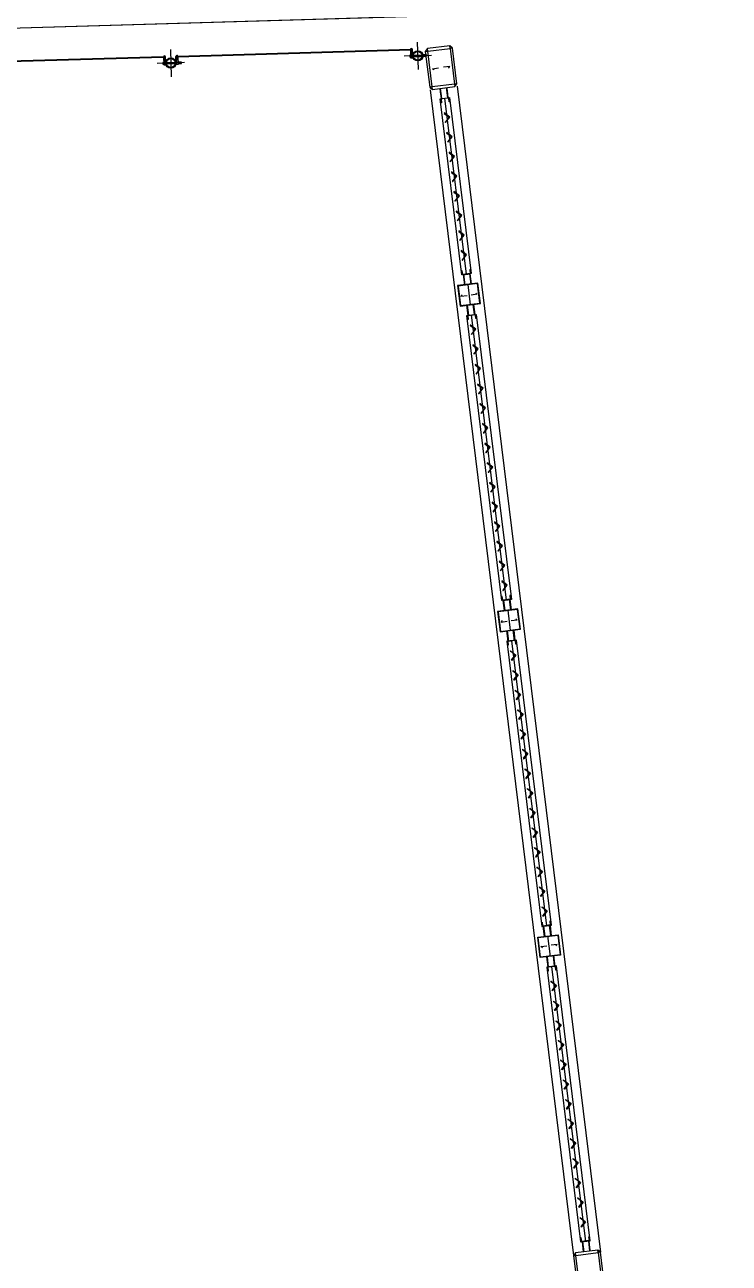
# Model space of a CAD drawing. Extents: x -15449 to 527173, y -170839 to 146543.
# Drawn here: x 15505.314 to 15507.045, y 7836.271 to 7839.314 of the extents above; entities that cross this region are included whole.
import ezdxf

# ---------------------------------------------------------------- set-up
doc = ezdxf.new("R2010")
doc.units = 0
doc.header["$LTSCALE"] = 8
doc.layers.get('0').update_dxf_attribs({"color": 1, "linetype": 'CONTINUOUS'})
doc.layers.add('G-IMPT', color=7, linetype='CONTINUOUS', lineweight=30)
doc.layers.add('Micron SGP Titleblock CAD template EDI$0$G-ANNO-TTLB', color=7, linetype='CONTINUOUS', lineweight=30)

# ---------------------------------------------------------------- blocks, each defined once
blk = doc.blocks.new('A$Cf1db08be')
at = {"layer": 'G-IMPT'}
for p, q in [((4.7284, 58.82), (34.9695, 59.7045)), ((34.9604, 59.7034), (19.8602, 59.2621)), ((33.5964, 59.6003), (33.5984, 59.5331)), ((33.6144, 59.584), (34.1862, 59.6008)), ((33.6146, 59.5823), (34.1861, 59.5991)), ((34.186, 59.5999), (34.1866, 59.5798)), ((34.1891, 59.5798), (34.1886, 59.5992)), ((34.1916, 59.5799), (34.191, 59.6001)), ((34.2031, 59.6181), (34.2051, 59.5509)), ((34.228, 59.6021), (34.2227, 59.5953)), ((34.2227, 59.5953), (34.2287, 59.5961)), ((34.2227, 59.5953), (34.2336, 59.5073)), ((34.2827, 59.6088), (34.228, 59.6021)), ((34.2287, 59.5961), (34.228, 59.6021)), ((34.2287, 59.5961), (34.2834, 59.6028)), ((34.2396, 59.508), (34.2287, 59.5961)), ((34.2894, 59.6035), (34.2827, 59.6088)), ((34.2834, 59.6028), (34.2827, 59.6088)), ((34.2894, 59.6035), (34.2834, 59.6028)), ((34.2834, 59.6028), (34.2943, 59.5147)), ((34.3003, 59.5155), (34.2894, 59.6035)), ((32.7746, 59.5594), (33.5794, 59.583)), ((32.7748, 59.5577), (33.5793, 59.5813)), ((33.631, 59.5677), (33.5638, 59.5657)), ((33.5778, 59.5679), (33.5779, 59.5644)), ((33.5784, 59.5685), (33.5797, 59.5685)), ((33.5784, 59.5672), (33.5797, 59.5672)), ((33.5785, 59.5651), (33.5798, 59.5652)), ((33.5798, 59.5638), (33.5785, 59.5638)), ((33.5793, 59.5822), (33.5799, 59.562)), ((33.5797, 59.5685), (33.5798, 59.5638)), ((33.5799, 59.562), (33.5849, 59.5621)), ((33.5824, 59.5621), (33.5818, 59.5814)), ((33.5849, 59.5621), (33.5843, 59.5823)), ((33.5847, 59.568), (33.6099, 59.5688)), ((33.5848, 59.5647), (33.61, 59.5654)), ((33.6101, 59.5629), (33.6095, 59.583)), ((33.6151, 59.563), (33.6101, 59.5629)), ((33.6126, 59.563), (33.6121, 59.5823)), ((33.6146, 59.5832), (33.6151, 59.563)), ((33.6162, 59.5696), (33.615, 59.5696)), ((33.615, 59.5696), (33.6151, 59.5649)), ((33.6163, 59.5683), (33.615, 59.5683)), ((33.6163, 59.5662), (33.6151, 59.5662)), ((33.6151, 59.5649), (33.6164, 59.5649)), ((33.6236, 59.5692), (33.6169, 59.569)), ((33.6169, 59.569), (33.617, 59.5656)), ((33.617, 59.5656), (33.6237, 59.5658)), ((33.6237, 59.5658), (33.6236, 59.5692)), ((34.2377, 59.5855), (34.1705, 59.5835)), ((34.1845, 59.5856), (34.1846, 59.5822)), ((34.1851, 59.5863), (34.1864, 59.5863)), ((34.1852, 59.585), (34.1864, 59.585)), ((34.1852, 59.5829), (34.1865, 59.5829)), ((34.1865, 59.5816), (34.1853, 59.5816)), ((34.1864, 59.5863), (34.1865, 59.5816)), ((34.1866, 59.5798), (34.1916, 59.5799)), ((34.1915, 59.5858), (34.2167, 59.5865)), ((34.1916, 59.5824), (34.2168, 59.5832)), ((34.2179, 59.5872), (34.2166, 59.5872)), ((34.2166, 59.5872), (34.2168, 59.5825)), ((34.218, 59.5859), (34.2167, 59.5859)), ((34.218, 59.5839), (34.2167, 59.5838)), ((34.2168, 59.5825), (34.2181, 59.5825)), ((34.2253, 59.5868), (34.2186, 59.5866)), ((34.2186, 59.5866), (34.2187, 59.5832)), ((34.2187, 59.5832), (34.2254, 59.5834)), ((34.2254, 59.5834), (34.2253, 59.5868)), ((34.2827, 59.558), (34.2677, 59.5562)), ((34.2798, 59.5543), (34.2827, 59.558)), ((34.2403, 59.5528), (34.2553, 59.5547)), ((34.2441, 59.5499), (34.2403, 59.5528)), ((34.2396, 59.508), (34.2336, 59.5073)), ((34.2336, 59.5073), (34.2403, 59.502)), ((34.2343, 59.5013), (34.5865, 56.6361)), ((34.2943, 59.5147), (34.2396, 59.508)), ((34.2403, 59.502), (34.2396, 59.508)), ((34.2403, 59.502), (34.295, 59.5087)), ((34.2603, 59.496), (34.2593, 59.5044)), ((34.2634, 59.4795), (34.2603, 59.5045)), ((34.2781, 59.4813), (34.275, 59.5063)), ((34.277, 59.4981), (34.276, 59.5064)), ((34.2791, 59.4814), (34.277, 59.4981)), ((34.3003, 59.5155), (34.2943, 59.5147)), ((34.2943, 59.5147), (34.295, 59.5087)), ((34.295, 59.5087), (34.3003, 59.5155)), ((34.301, 59.5095), (34.6533, 56.6443)), ((34.2589, 59.4789), (34.2825, 59.4818)), ((34.3121, 59.0463), (34.2589, 59.4789)), ((34.2624, 59.4793), (34.2603, 59.496)), ((34.262, 59.4691), (34.2608, 59.4783)), ((34.2616, 59.4792), (34.2799, 59.4815)), ((34.2803, 59.4807), (34.2617, 59.4787)), ((34.2617, 59.4787), (34.2625, 59.4692)), ((34.2625, 59.4692), (34.262, 59.4691)), ((34.3239, 59.0477), (34.2707, 59.4804)), ((34.2814, 59.4715), (34.2803, 59.4807)), ((34.2808, 59.4807), (34.282, 59.4716)), ((34.282, 59.4716), (34.2814, 59.4715)), ((34.2825, 59.4818), (34.3357, 59.0492)), ((34.2694, 59.4444), (34.2692, 59.4443)), ((34.2826, 59.4341), (34.2694, 59.4444)), ((34.2694, 59.4431), (34.2793, 59.4354)), ((34.2797, 59.432), (34.272, 59.4221)), ((34.2721, 59.421), (34.2723, 59.4208)), ((34.2723, 59.4208), (34.2826, 59.4341)), ((34.2753, 59.3961), (34.2752, 59.3959)), ((34.2885, 59.3857), (34.2753, 59.3961)), ((34.2753, 59.3948), (34.2853, 59.387)), ((34.2857, 59.3837), (34.2779, 59.3737)), ((34.2782, 59.3725), (34.2885, 59.3857)), ((34.278, 59.3726), (34.2782, 59.3725)), ((34.2812, 59.3477), (34.2811, 59.3475)), ((34.2945, 59.3373), (34.2812, 59.3477)), ((34.2813, 59.3464), (34.2912, 59.3386)), ((34.2916, 59.3353), (34.2839, 59.3254)), ((34.284, 59.3242), (34.2841, 59.3241)), ((34.2841, 59.3241), (34.2945, 59.3373)), ((34.2872, 59.2993), (34.2871, 59.2992)), ((34.3004, 59.289), (34.2872, 59.2993)), ((34.2872, 59.298), (34.2972, 59.2903)), ((34.2976, 59.287), (34.2898, 59.277)), ((34.2901, 59.2757), (34.3004, 59.289)), ((34.2899, 59.2759), (34.2901, 59.2757)), ((34.2931, 59.251), (34.293, 59.2508)), ((34.3064, 59.2406), (34.2931, 59.251)), ((34.2932, 59.2497), (34.3031, 59.2419)), ((34.3035, 59.2386), (34.2957, 59.2286)), ((34.2959, 59.2275), (34.296, 59.2274)), ((34.296, 59.2274), (34.3064, 59.2406)), ((34.2991, 59.2026), (34.299, 59.2024)), ((34.3123, 59.1923), (34.2991, 59.2026)), ((34.2991, 59.2013), (34.3091, 59.1935)), ((34.3095, 59.1902), (34.3017, 59.1803)), ((34.3018, 59.1791), (34.302, 59.179)), ((34.302, 59.179), (34.3123, 59.1923)), ((34.305, 59.1542), (34.3049, 59.1541)), ((34.3183, 59.1439), (34.305, 59.1542)), ((34.305, 59.1529), (34.315, 59.1452)), ((34.3154, 59.1419), (34.3076, 59.1319)), ((34.3079, 59.1306), (34.3183, 59.1439)), ((34.3078, 59.1308), (34.3079, 59.1306)), ((34.311, 59.1059), (34.3109, 59.1057)), ((34.3242, 59.0955), (34.311, 59.1059)), ((34.311, 59.1046), (34.321, 59.0968)), ((34.3214, 59.0935), (34.3136, 59.0835)), ((34.3137, 59.0824), (34.3139, 59.0823)), ((34.3139, 59.0823), (34.3242, 59.0955)), ((34.3357, 59.0492), (34.3121, 59.0463)), ((34.3132, 59.0566), (34.3127, 59.0565)), ((34.3127, 59.0565), (34.3138, 59.0474)), ((34.3147, 59.0472), (34.3132, 59.0566)), ((34.3333, 59.0498), (34.3147, 59.0472)), ((34.3148, 59.0466), (34.3331, 59.0489)), ((34.3156, 59.0467), (34.3187, 59.0217)), ((34.3166, 59.0468), (34.3197, 59.0218)), ((34.3313, 59.0486), (34.3343, 59.0236)), ((34.3327, 59.059), (34.3322, 59.0589)), ((34.3322, 59.0589), (34.3333, 59.0498)), ((34.3323, 59.0488), (34.3353, 59.0238)), ((34.3338, 59.0498), (34.3327, 59.059)), ((34.352, 59.0258), (34.302, 59.0197)), ((34.302, 59.0197), (34.3081, 58.9696)), ((34.3511, 59.0247), (34.3031, 59.0188)), ((34.3031, 59.0188), (34.309, 58.9707)), ((34.327, 59.0227), (34.3331, 58.9727)), ((34.357, 58.9766), (34.3511, 59.0247)), ((34.3582, 58.9758), (34.352, 59.0258)), ((34.3132, 58.9973), (34.3103, 58.9936)), ((34.3103, 58.9936), (34.3253, 58.9954)), ((34.3503, 58.9985), (34.3353, 58.9967)), ((34.3465, 59.0014), (34.3503, 58.9985)), ((34.3081, 58.9696), (34.3582, 58.9758)), ((34.309, 58.9707), (34.357, 58.9766)), ((34.3279, 58.9467), (34.3248, 58.9717)), ((34.3248, 58.9717), (34.3279, 58.9467)), ((34.3289, 58.9468), (34.3258, 58.9718)), ((34.3258, 58.9718), (34.3289, 58.9468)), ((34.3436, 58.9486), (34.3405, 58.9736)), ((34.3405, 58.9736), (34.3436, 58.9486)), ((34.3446, 58.9487), (34.3415, 58.9737)), ((34.3415, 58.9737), (34.3446, 58.9487)), ((34.3244, 58.9462), (34.348, 58.9491)), ((34.3244, 58.9462), (34.348, 58.9491)), ((34.4105, 58.2458), (34.3244, 58.9462)), ((34.4105, 58.2458), (34.3244, 58.9462)), ((34.3274, 58.9364), (34.3263, 58.9456)), ((34.3274, 58.9364), (34.3263, 58.9456)), ((34.3271, 58.9466), (34.3454, 58.9488)), ((34.3271, 58.9466), (34.3454, 58.9488)), ((34.3458, 58.948), (34.3271, 58.946)), ((34.3458, 58.948), (34.3271, 58.946)), ((34.3271, 58.946), (34.328, 58.9365)), ((34.3271, 58.946), (34.328, 58.9365)), ((34.328, 58.9365), (34.3274, 58.9364)), ((34.328, 58.9365), (34.3274, 58.9364)), ((34.3335, 58.9229), (34.3333, 58.9228)), ((34.3467, 58.9126), (34.3335, 58.9229)), ((34.3335, 58.9216), (34.3434, 58.9138)), ((34.4223, 58.2472), (34.3362, 58.9477)), ((34.4223, 58.2472), (34.3362, 58.9477)), ((34.3469, 58.9388), (34.3458, 58.948)), ((34.3469, 58.9388), (34.3458, 58.948)), ((34.3463, 58.948), (34.3475, 58.9389)), ((34.3463, 58.948), (34.3475, 58.9389)), ((34.3475, 58.9389), (34.3469, 58.9388)), ((34.3475, 58.9389), (34.3469, 58.9388)), ((34.348, 58.9491), (34.4341, 58.2487)), ((34.348, 58.9491), (34.4341, 58.2487)), ((34.3439, 58.9105), (34.3361, 58.9006)), ((34.3362, 58.8995), (34.3364, 58.8993)), ((34.3364, 58.8993), (34.3467, 58.9126)), ((34.3394, 58.8745), (34.3393, 58.8744)), ((34.3394, 58.8745), (34.3393, 58.8744)), ((34.3527, 58.8642), (34.3394, 58.8745)), ((34.3527, 58.8642), (34.3394, 58.8745)), ((34.3394, 58.8733), (34.3494, 58.8655)), ((34.3394, 58.8733), (34.3494, 58.8655)), ((34.3498, 58.8622), (34.342, 58.8522)), ((34.3498, 58.8622), (34.342, 58.8522)), ((34.3423, 58.851), (34.3527, 58.8642)), ((34.3423, 58.851), (34.3527, 58.8642)), ((34.3422, 58.8511), (34.3423, 58.851)), ((34.3422, 58.8511), (34.3423, 58.851)), ((34.3454, 58.8262), (34.3452, 58.826)), ((34.3454, 58.8262), (34.3452, 58.826)), ((34.3586, 58.8158), (34.3454, 58.8262)), ((34.3586, 58.8158), (34.3454, 58.8262)), ((34.3454, 58.8249), (34.3553, 58.8171)), ((34.3454, 58.8249), (34.3553, 58.8171)), ((34.3557, 58.8138), (34.348, 58.8039)), ((34.3557, 58.8138), (34.348, 58.8039)), ((34.3481, 58.8027), (34.3483, 58.8026)), ((34.3481, 58.8027), (34.3483, 58.8026)), ((34.3483, 58.8026), (34.3586, 58.8158)), ((34.3483, 58.8026), (34.3586, 58.8158)), ((34.3513, 58.7778), (34.3512, 58.7777)), ((34.3513, 58.7778), (34.3512, 58.7777)), ((34.3646, 58.7675), (34.3513, 58.7778)), ((34.3646, 58.7675), (34.3513, 58.7778)), ((34.3513, 58.7765), (34.3613, 58.7687)), ((34.3513, 58.7765), (34.3613, 58.7687)), ((34.3542, 58.7542), (34.3646, 58.7675)), ((34.3542, 58.7542), (34.3646, 58.7675)), ((34.3617, 58.7654), (34.3539, 58.7555)), ((34.3617, 58.7654), (34.3539, 58.7555)), ((34.354, 58.7544), (34.3542, 58.7542)), ((34.354, 58.7544), (34.3542, 58.7542)), ((34.3573, 58.7295), (34.3571, 58.7293)), ((34.3573, 58.7295), (34.3571, 58.7293)), ((34.3705, 58.7191), (34.3573, 58.7295)), ((34.3705, 58.7191), (34.3573, 58.7295)), ((34.3573, 58.7282), (34.3672, 58.7204)), ((34.3573, 58.7282), (34.3672, 58.7204)), ((34.3676, 58.7171), (34.3599, 58.7071)), ((34.3676, 58.7171), (34.3599, 58.7071)), ((34.36, 58.706), (34.3602, 58.7059)), ((34.36, 58.706), (34.3602, 58.7059)), ((34.3602, 58.7059), (34.3705, 58.7191)), ((34.3602, 58.7059), (34.3705, 58.7191)), ((34.3632, 58.6811), (34.3631, 58.6809)), ((34.3632, 58.6811), (34.3631, 58.6809)), ((34.3764, 58.6707), (34.3632, 58.6811)), ((34.3764, 58.6707), (34.3632, 58.6811)), ((34.3632, 58.6798), (34.3732, 58.672)), ((34.3632, 58.6798), (34.3732, 58.672)), ((34.3736, 58.6687), (34.3658, 58.6588)), ((34.3736, 58.6687), (34.3658, 58.6588)), ((34.3659, 58.6576), (34.3661, 58.6575)), ((34.3659, 58.6576), (34.3661, 58.6575)), ((34.3661, 58.6575), (34.3764, 58.6707)), ((34.3661, 58.6575), (34.3764, 58.6707)), ((34.3691, 58.6327), (34.369, 58.6326)), ((34.3691, 58.6327), (34.369, 58.6326)), ((34.3824, 58.6224), (34.3691, 58.6327)), ((34.3824, 58.6224), (34.3691, 58.6327)), ((34.3692, 58.6314), (34.3791, 58.6237)), ((34.3692, 58.6314), (34.3791, 58.6237)), ((34.3795, 58.6204), (34.3717, 58.6104)), ((34.3795, 58.6204), (34.3717, 58.6104)), ((34.372, 58.6091), (34.3824, 58.6224)), ((34.372, 58.6091), (34.3824, 58.6224)), ((34.3719, 58.6093), (34.372, 58.6091)), ((34.3719, 58.6093), (34.372, 58.6091)), ((34.3751, 58.5844), (34.375, 58.5842)), ((34.3751, 58.5844), (34.375, 58.5842)), ((34.3883, 58.574), (34.3751, 58.5844)), ((34.3883, 58.574), (34.3751, 58.5844)), ((34.3751, 58.5831), (34.3851, 58.5753)), ((34.3751, 58.5831), (34.3851, 58.5753)), ((34.3855, 58.572), (34.3777, 58.562)), ((34.3855, 58.572), (34.3777, 58.562)), ((34.3778, 58.5609), (34.378, 58.5608)), ((34.3778, 58.5609), (34.378, 58.5608)), ((34.378, 58.5608), (34.3883, 58.574)), ((34.378, 58.5608), (34.3883, 58.574)), ((34.381, 58.536), (34.3809, 58.5358)), ((34.381, 58.536), (34.3809, 58.5358)), ((34.3943, 58.5256), (34.381, 58.536)), ((34.3943, 58.5256), (34.381, 58.536)), ((34.3811, 58.5347), (34.391, 58.5269)), ((34.3811, 58.5347), (34.391, 58.5269)), ((34.3914, 58.5236), (34.3836, 58.5137)), ((34.3914, 58.5236), (34.3836, 58.5137)), ((34.3839, 58.5124), (34.3943, 58.5256)), ((34.3839, 58.5124), (34.3943, 58.5256)), ((34.3838, 58.5125), (34.3839, 58.5124)), ((34.3838, 58.5125), (34.3839, 58.5124)), ((34.387, 58.4876), (34.3869, 58.4875)), ((34.387, 58.4876), (34.3869, 58.4875)), ((34.4002, 58.4773), (34.387, 58.4876)), ((34.4002, 58.4773), (34.387, 58.4876)), ((34.387, 58.4863), (34.397, 58.4786)), ((34.387, 58.4863), (34.397, 58.4786)), ((34.3974, 58.4753), (34.3896, 58.4653)), ((34.3974, 58.4753), (34.3896, 58.4653)), ((34.3897, 58.4642), (34.3899, 58.464)), ((34.3897, 58.4642), (34.3899, 58.464)), ((34.3899, 58.464), (34.4002, 58.4773)), ((34.3899, 58.464), (34.4002, 58.4773)), ((34.3929, 58.4393), (34.3928, 58.4391)), ((34.3929, 58.4393), (34.3928, 58.4391)), ((34.4062, 58.4289), (34.3929, 58.4393)), ((34.4062, 58.4289), (34.3929, 58.4393)), ((34.3929, 58.438), (34.4029, 58.4302)), ((34.3929, 58.438), (34.4029, 58.4302)), ((34.4033, 58.4269), (34.3955, 58.4169)), ((34.4033, 58.4269), (34.3955, 58.4169)), ((34.3957, 58.4158), (34.3958, 58.4157)), ((34.3957, 58.4158), (34.3958, 58.4157)), ((34.3958, 58.4157), (34.4062, 58.4289)), ((34.3958, 58.4157), (34.4062, 58.4289)), ((34.3989, 58.3909), (34.3988, 58.3907)), ((34.3989, 58.3909), (34.3988, 58.3907)), ((34.4121, 58.3806), (34.3989, 58.3909)), ((34.4121, 58.3806), (34.3989, 58.3909)), ((34.3989, 58.3896), (34.4088, 58.3818)), ((34.3989, 58.3896), (34.4088, 58.3818)), ((34.4093, 58.3785), (34.4015, 58.3686)), ((34.4093, 58.3785), (34.4015, 58.3686)), ((34.4018, 58.3673), (34.4121, 58.3806)), ((34.4018, 58.3673), (34.4121, 58.3806)), ((34.4016, 58.3674), (34.4018, 58.3673)), ((34.4016, 58.3674), (34.4018, 58.3673)), ((34.4048, 58.3425), (34.4047, 58.3424)), ((34.4048, 58.3425), (34.4047, 58.3424)), ((34.4181, 58.3322), (34.4048, 58.3425)), ((34.4181, 58.3322), (34.4048, 58.3425)), ((34.4048, 58.3412), (34.4148, 58.3335)), ((34.4048, 58.3412), (34.4148, 58.3335)), ((34.4152, 58.3302), (34.4074, 58.3202)), ((34.4152, 58.3302), (34.4074, 58.3202)), ((34.4076, 58.3191), (34.4077, 58.3189)), ((34.4076, 58.3191), (34.4077, 58.3189)), ((34.4077, 58.3189), (34.4181, 58.3322)), ((34.4077, 58.3189), (34.4181, 58.3322)), ((34.4108, 58.2942), (34.4106, 58.294)), ((34.4108, 58.2942), (34.4106, 58.294)), ((34.424, 58.2838), (34.4108, 58.2942)), ((34.424, 58.2838), (34.4108, 58.2942)), ((34.4108, 58.2929), (34.4207, 58.2851)), ((34.4108, 58.2929), (34.4207, 58.2851)), ((34.4211, 58.2818), (34.4134, 58.2718)), ((34.4211, 58.2818), (34.4134, 58.2718)), ((34.4137, 58.2706), (34.424, 58.2838)), ((34.4137, 58.2706), (34.424, 58.2838)), ((34.4116, 58.2561), (34.4111, 58.256)), ((34.4116, 58.2561), (34.4111, 58.256)), ((34.4111, 58.256), (34.4122, 58.2469)), ((34.4111, 58.256), (34.4122, 58.2469)), ((34.4131, 58.2466), (34.4116, 58.2561)), ((34.4131, 58.2466), (34.4116, 58.2561)), ((34.4135, 58.2707), (34.4137, 58.2706)), ((34.4135, 58.2707), (34.4137, 58.2706)), ((34.4311, 58.2585), (34.4306, 58.2584)), ((34.4311, 58.2585), (34.4306, 58.2584)), ((34.4306, 58.2584), (34.4317, 58.2493)), ((34.4306, 58.2584), (34.4317, 58.2493)), ((34.4322, 58.2493), (34.4311, 58.2585)), ((34.4322, 58.2493), (34.4311, 58.2585)), ((34.4504, 58.2253), (34.4004, 58.2191)), ((34.4004, 58.2191), (34.4065, 58.1691)), ((34.4495, 58.2242), (34.4015, 58.2183)), ((34.4341, 58.2487), (34.4105, 58.2458)), ((34.4341, 58.2487), (34.4105, 58.2458)), ((34.4317, 58.2493), (34.4131, 58.2466)), ((34.4317, 58.2493), (34.4131, 58.2466)), ((34.4132, 58.2461), (34.4315, 58.2483)), ((34.4132, 58.2461), (34.4315, 58.2483)), ((34.414, 58.2462), (34.4171, 58.2212)), ((34.4171, 58.2212), (34.414, 58.2462)), ((34.415, 58.2463), (34.4181, 58.2213)), ((34.4181, 58.2213), (34.415, 58.2463)), ((34.4254, 58.2222), (34.4316, 58.1722)), ((34.4297, 58.2481), (34.4327, 58.2231)), ((34.4327, 58.2231), (34.4297, 58.2481)), ((34.4307, 58.2482), (34.4337, 58.2232)), ((34.4337, 58.2232), (34.4307, 58.2482)), ((34.4555, 58.1761), (34.4495, 58.2242)), ((34.4566, 58.1752), (34.4504, 58.2253)), ((34.4015, 58.2183), (34.4074, 58.1702)), ((34.4116, 58.1968), (34.4087, 58.1931)), ((34.4087, 58.1931), (34.4237, 58.1949)), ((34.4487, 58.198), (34.4337, 58.1961)), ((34.445, 58.2009), (34.4487, 58.198)), ((34.4065, 58.1691), (34.4566, 58.1752)), ((34.4074, 58.1702), (34.4555, 58.1761)), ((34.4263, 58.1461), (34.4232, 58.1711)), ((34.4232, 58.1711), (34.4263, 58.1461)), ((34.4273, 58.1463), (34.4242, 58.1713)), ((34.4242, 58.1713), (34.4273, 58.1463)), ((34.442, 58.1481), (34.4389, 58.1731)), ((34.4389, 58.1731), (34.442, 58.1481)), ((34.443, 58.1482), (34.4399, 58.1732)), ((34.4399, 58.1732), (34.443, 58.1482)), ((34.4464, 58.1486), (34.4228, 58.1457)), ((34.4464, 58.1486), (34.4228, 58.1457)), ((34.4228, 58.1457), (34.509, 57.4452)), ((34.4228, 58.1457), (34.509, 57.4452)), ((34.4259, 58.1359), (34.4247, 58.1451)), ((34.4259, 58.1359), (34.4247, 58.1451)), ((34.4255, 58.146), (34.4438, 58.1483)), ((34.4255, 58.146), (34.4438, 58.1483)), ((34.4442, 58.1475), (34.4256, 58.1455)), ((34.4442, 58.1475), (34.4256, 58.1455)), ((34.4256, 58.1455), (34.4264, 58.136)), ((34.4256, 58.1455), (34.4264, 58.136)), ((34.4264, 58.136), (34.4259, 58.1359)), ((34.4264, 58.136), (34.4259, 58.1359)), ((34.4346, 58.1472), (34.5208, 57.4467)), ((34.4346, 58.1472), (34.5208, 57.4467)), ((34.4453, 58.1383), (34.4442, 58.1475)), ((34.4453, 58.1383), (34.4442, 58.1475)), ((34.4447, 58.1475), (34.4459, 58.1384)), ((34.4447, 58.1475), (34.4459, 58.1384)), ((34.4459, 58.1384), (34.4453, 58.1383)), ((34.4459, 58.1384), (34.4453, 58.1383)), ((34.5325, 57.4481), (34.4464, 58.1486)), ((34.5325, 57.4481), (34.4464, 58.1486)), ((34.4318, 58.1222), (34.4319, 58.1224)), ((34.4318, 58.1222), (34.4319, 58.1224)), ((34.4319, 58.1224), (34.4451, 58.112)), ((34.4319, 58.1224), (34.4451, 58.112)), ((34.4419, 58.1133), (34.4319, 58.1211)), ((34.4419, 58.1133), (34.4319, 58.1211)), ((34.4345, 58.1001), (34.4423, 58.11)), ((34.4345, 58.1001), (34.4423, 58.11)), ((34.4348, 58.0988), (34.4346, 58.0989)), ((34.4348, 58.0988), (34.4346, 58.0989)), ((34.4451, 58.112), (34.4348, 58.0988)), ((34.4451, 58.112), (34.4348, 58.0988)), ((34.4377, 58.0739), (34.4378, 58.074)), ((34.4377, 58.0739), (34.4378, 58.074)), ((34.4378, 58.074), (34.4511, 58.0637)), ((34.4378, 58.074), (34.4511, 58.0637)), ((34.4478, 58.065), (34.4378, 58.0727)), ((34.4478, 58.065), (34.4378, 58.0727)), ((34.4404, 58.0517), (34.4482, 58.0617)), ((34.4404, 58.0517), (34.4482, 58.0617)), ((34.4407, 58.0504), (34.4406, 58.0506)), ((34.4407, 58.0504), (34.4406, 58.0506)), ((34.4511, 58.0637), (34.4407, 58.0504)), ((34.4511, 58.0637), (34.4407, 58.0504)), ((34.4437, 58.0255), (34.4438, 58.0257)), ((34.4437, 58.0255), (34.4438, 58.0257)), ((34.4438, 58.0257), (34.457, 58.0153)), ((34.4438, 58.0257), (34.457, 58.0153)), ((34.4538, 58.0166), (34.4438, 58.0244)), ((34.4538, 58.0166), (34.4438, 58.0244)), ((34.4464, 58.0033), (34.4542, 58.0133)), ((34.4464, 58.0033), (34.4542, 58.0133)), ((34.457, 58.0153), (34.4467, 58.0021)), ((34.457, 58.0153), (34.4467, 58.0021)), ((34.4467, 58.0021), (34.4465, 58.0022)), ((34.4467, 58.0021), (34.4465, 58.0022)), ((34.4496, 57.9771), (34.4497, 57.9773)), ((34.4496, 57.9771), (34.4497, 57.9773)), ((34.4497, 57.9773), (34.463, 57.967)), ((34.4497, 57.9773), (34.463, 57.967)), ((34.4597, 57.9682), (34.4497, 57.976)), ((34.4597, 57.9682), (34.4497, 57.976)), ((34.4523, 57.955), (34.4601, 57.9649)), ((34.4523, 57.955), (34.4601, 57.9649)), ((34.4526, 57.9537), (34.4525, 57.9538)), ((34.4526, 57.9537), (34.4525, 57.9538)), ((34.463, 57.967), (34.4526, 57.9537)), ((34.463, 57.967), (34.4526, 57.9537)), ((34.4555, 57.9288), (34.4557, 57.9289)), ((34.4555, 57.9288), (34.4557, 57.9289)), ((34.4557, 57.9289), (34.4689, 57.9186)), ((34.4557, 57.9289), (34.4689, 57.9186)), ((34.4656, 57.9199), (34.4557, 57.9276)), ((34.4656, 57.9199), (34.4557, 57.9276)), ((34.4583, 57.9066), (34.466, 57.9166)), ((34.4583, 57.9066), (34.466, 57.9166)), ((34.4689, 57.9186), (34.4586, 57.9053)), ((34.4689, 57.9186), (34.4586, 57.9053)), ((34.4586, 57.9053), (34.4584, 57.9055)), ((34.4586, 57.9053), (34.4584, 57.9055)), ((34.4615, 57.8804), (34.4616, 57.8806)), ((34.4615, 57.8804), (34.4616, 57.8806)), ((34.4616, 57.8806), (34.4749, 57.8702)), ((34.4616, 57.8806), (34.4749, 57.8702)), ((34.4716, 57.8715), (34.4616, 57.8793)), ((34.4716, 57.8715), (34.4616, 57.8793)), ((34.4642, 57.8582), (34.472, 57.8682)), ((34.4642, 57.8582), (34.472, 57.8682)), ((34.4645, 57.857), (34.4644, 57.8571)), ((34.4645, 57.857), (34.4644, 57.8571)), ((34.4749, 57.8702), (34.4645, 57.857)), ((34.4749, 57.8702), (34.4645, 57.857)), ((34.4674, 57.832), (34.4676, 57.8322)), ((34.4674, 57.832), (34.4676, 57.8322)), ((34.4676, 57.8322), (34.4808, 57.8219)), ((34.4676, 57.8322), (34.4808, 57.8219)), ((34.4775, 57.8231), (34.4676, 57.8309)), ((34.4775, 57.8231), (34.4676, 57.8309)), ((34.4702, 57.8099), (34.4779, 57.8198)), ((34.4702, 57.8099), (34.4779, 57.8198)), ((34.4705, 57.8086), (34.4703, 57.8087)), ((34.4705, 57.8086), (34.4703, 57.8087)), ((34.4808, 57.8219), (34.4705, 57.8086)), ((34.4808, 57.8219), (34.4705, 57.8086)), ((34.4734, 57.7837), (34.4735, 57.7838)), ((34.4734, 57.7837), (34.4735, 57.7838)), ((34.4735, 57.7838), (34.4868, 57.7735)), ((34.4735, 57.7838), (34.4868, 57.7735)), ((34.4835, 57.7748), (34.4735, 57.7825)), ((34.4835, 57.7748), (34.4735, 57.7825)), ((34.4761, 57.7615), (34.4839, 57.7715)), ((34.4761, 57.7615), (34.4839, 57.7715)), ((34.4868, 57.7735), (34.4764, 57.7602)), ((34.4868, 57.7735), (34.4764, 57.7602)), ((34.4764, 57.7602), (34.4762, 57.7604)), ((34.4764, 57.7602), (34.4762, 57.7604)), ((34.4793, 57.7353), (34.4795, 57.7355)), ((34.4793, 57.7353), (34.4795, 57.7355)), ((34.4795, 57.7355), (34.4927, 57.7251)), ((34.4795, 57.7355), (34.4927, 57.7251)), ((34.4894, 57.7264), (34.4795, 57.7342)), ((34.4894, 57.7264), (34.4795, 57.7342)), ((34.4821, 57.7131), (34.4898, 57.7231)), ((34.4821, 57.7131), (34.4898, 57.7231)), ((34.4824, 57.7119), (34.4822, 57.712)), ((34.4824, 57.7119), (34.4822, 57.712)), ((34.4927, 57.7251), (34.4824, 57.7119)), ((34.4927, 57.7251), (34.4824, 57.7119)), ((34.4853, 57.6869), (34.4854, 57.6871)), ((34.4853, 57.6869), (34.4854, 57.6871)), ((34.4854, 57.6871), (34.4986, 57.6768)), ((34.4854, 57.6871), (34.4986, 57.6768)), ((34.4954, 57.678), (34.4854, 57.6858)), ((34.4954, 57.678), (34.4854, 57.6858)), ((34.488, 57.6648), (34.4958, 57.6747)), ((34.488, 57.6648), (34.4958, 57.6747)), ((34.4986, 57.6768), (34.4883, 57.6635)), ((34.4986, 57.6768), (34.4883, 57.6635)), ((34.4883, 57.6635), (34.4881, 57.6636)), ((34.4883, 57.6635), (34.4881, 57.6636)), ((34.4912, 57.6386), (34.4913, 57.6387)), ((34.4912, 57.6386), (34.4913, 57.6387)), ((34.4913, 57.6387), (34.5046, 57.6284)), ((34.4913, 57.6387), (34.5046, 57.6284)), ((34.5013, 57.6297), (34.4914, 57.6374)), ((34.5013, 57.6297), (34.4914, 57.6374)), ((34.4939, 57.6164), (34.5017, 57.6264)), ((34.4939, 57.6164), (34.5017, 57.6264)), ((34.4942, 57.6152), (34.4941, 57.6153)), ((34.4942, 57.6152), (34.4941, 57.6153)), ((34.5046, 57.6284), (34.4942, 57.6152)), ((34.5046, 57.6284), (34.4942, 57.6152)), ((34.4972, 57.5902), (34.4973, 57.5904)), ((34.4972, 57.5902), (34.4973, 57.5904)), ((34.4973, 57.5904), (34.5105, 57.58)), ((34.4973, 57.5904), (34.5105, 57.58)), ((34.5073, 57.5813), (34.4973, 57.5891)), ((34.5073, 57.5813), (34.4973, 57.5891)), ((34.5105, 57.58), (34.5002, 57.5668)), ((34.5105, 57.58), (34.5002, 57.5668)), ((34.4999, 57.568), (34.5077, 57.578)), ((34.4999, 57.568), (34.5077, 57.578)), ((34.5002, 57.5668), (34.5, 57.5669)), ((34.5002, 57.5668), (34.5, 57.5669)), ((34.5031, 57.5419), (34.5032, 57.542)), ((34.5031, 57.5419), (34.5032, 57.542)), ((34.5032, 57.542), (34.5165, 57.5317)), ((34.5032, 57.542), (34.5165, 57.5317)), ((34.5132, 57.5329), (34.5033, 57.5407)), ((34.5132, 57.5329), (34.5033, 57.5407)), ((34.5058, 57.5197), (34.5136, 57.5296)), ((34.5058, 57.5197), (34.5136, 57.5296)), ((34.5165, 57.5317), (34.5061, 57.5184)), ((34.5165, 57.5317), (34.5061, 57.5184)), ((34.5061, 57.5184), (34.506, 57.5185)), ((34.5061, 57.5184), (34.506, 57.5185)), ((34.5091, 57.4935), (34.5092, 57.4936)), ((34.5092, 57.4936), (34.5224, 57.4833)), ((34.5192, 57.4846), (34.5092, 57.4924)), ((34.5118, 57.4713), (34.5196, 57.4813)), ((34.5121, 57.4701), (34.5119, 57.4702)), ((34.5224, 57.4833), (34.5121, 57.4701)), ((34.509, 57.4452), (34.5325, 57.4481)), ((34.509, 57.4452), (34.5325, 57.4481)), ((34.51, 57.4555), (34.5095, 57.4555)), ((34.5095, 57.4555), (34.5106, 57.4463)), ((34.51, 57.4555), (34.5095, 57.4555)), ((34.5095, 57.4555), (34.5106, 57.4463)), ((34.5115, 57.4461), (34.51, 57.4555)), ((34.5115, 57.4461), (34.51, 57.4555)), ((34.5301, 57.4487), (34.5115, 57.4461)), ((34.5301, 57.4487), (34.5115, 57.4461)), ((34.5116, 57.4456), (34.5299, 57.4478)), ((34.5116, 57.4456), (34.5299, 57.4478)), ((34.5124, 57.4457), (34.5155, 57.4207)), ((34.5155, 57.4207), (34.5124, 57.4457)), ((34.5134, 57.4458), (34.5165, 57.4208)), ((34.5165, 57.4208), (34.5134, 57.4458)), ((34.5281, 57.4476), (34.5312, 57.4226)), ((34.5312, 57.4226), (34.5281, 57.4476)), ((34.5295, 57.4579), (34.529, 57.4579)), ((34.529, 57.4579), (34.5301, 57.4487)), ((34.5295, 57.4579), (34.529, 57.4579)), ((34.529, 57.4579), (34.5301, 57.4487)), ((34.5291, 57.4477), (34.5322, 57.4227)), ((34.5322, 57.4227), (34.5291, 57.4477)), ((34.5307, 57.4488), (34.5295, 57.4579)), ((34.5307, 57.4488), (34.5295, 57.4579)), ((34.4988, 57.4186), (34.5488, 57.4248)), ((34.505, 57.3686), (34.4988, 57.4186)), ((34.4999, 57.4177), (34.548, 57.4236)), ((34.5058, 57.3697), (34.4999, 57.4177)), ((34.5067, 57.3959), (34.5217, 57.3977)), ((34.53, 57.3716), (34.5238, 57.4217)), ((34.5467, 57.4008), (34.5317, 57.3989)), ((34.5438, 57.397), (34.5467, 57.4008)), ((34.548, 57.4236), (34.5539, 57.3756)), ((34.5488, 57.4248), (34.555, 57.3747)), ((34.555, 57.3747), (34.505, 57.3686)), ((34.5539, 57.3756), (34.5058, 57.3697)), ((34.5104, 57.3929), (34.5067, 57.3959)), ((34.5247, 57.3456), (34.5216, 57.3706)), ((34.5257, 57.3457), (34.5226, 57.3707)), ((34.5404, 57.3475), (34.5373, 57.3725)), ((34.5414, 57.3477), (34.5383, 57.3727)), ((34.5448, 57.3481), (34.5213, 57.3452)), ((34.5213, 57.3452), (34.6043, 56.6697)), ((34.5243, 57.3354), (34.5232, 57.3445)), ((34.5239, 57.3455), (34.5422, 57.3478)), ((34.5426, 57.3469), (34.524, 57.345)), ((34.524, 57.345), (34.5248, 57.3355)), ((34.5331, 57.3466), (34.6161, 56.6712)), ((34.5438, 57.3378), (34.5426, 57.3469)), ((34.5432, 57.347), (34.5443, 57.3379)), ((34.5443, 57.3379), (34.5438, 57.3378)), ((34.6279, 56.6726), (34.5448, 57.3481)), ((34.5248, 57.3355), (34.5243, 57.3354)), ((34.5316, 57.31), (34.5317, 57.3102)), ((34.5317, 57.3102), (34.545, 57.2998)), ((34.5417, 57.3011), (34.5318, 57.3089)), ((34.5343, 57.2879), (34.5421, 57.2978)), ((34.5346, 57.2866), (34.5345, 57.2867)), ((34.545, 57.2998), (34.5346, 57.2866)), ((34.5376, 57.2617), (34.5377, 57.2618)), ((34.5377, 57.2618), (34.5509, 57.2515)), ((34.5477, 57.2528), (34.5377, 57.2605)), ((34.5403, 57.2395), (34.5481, 57.2495)), ((34.5509, 57.2515), (34.5406, 57.2382)), ((34.5406, 57.2382), (34.5404, 57.2384)), ((34.5435, 57.2133), (34.5436, 57.2135)), ((34.5436, 57.2135), (34.5569, 57.2031)), ((34.5536, 57.2044), (34.5436, 57.2122)), ((34.5462, 57.1911), (34.554, 57.2011)), ((34.5465, 57.1899), (34.5464, 57.19)), ((34.5569, 57.2031), (34.5465, 57.1899)), ((34.5495, 57.1649), (34.5496, 57.1651)), ((34.5496, 57.1651), (34.5628, 57.1548)), ((34.5595, 57.156), (34.5496, 57.1638)), ((34.5628, 57.1548), (34.5525, 57.1415)), ((34.5522, 57.1428), (34.56, 57.1527)), ((34.5525, 57.1415), (34.5523, 57.1416)), ((34.5554, 57.1166), (34.5555, 57.1167)), ((34.5555, 57.1167), (34.5688, 57.1064)), ((34.5655, 57.1077), (34.5555, 57.1154)), ((34.5581, 57.0944), (34.5659, 57.1044)), ((34.5584, 57.0931), (34.5583, 57.0933)), ((34.5688, 57.1064), (34.5584, 57.0931)), ((34.5613, 57.0682), (34.5615, 57.0684)), ((34.5615, 57.0684), (34.5747, 57.058)), ((34.5714, 57.0593), (34.5615, 57.0671)), ((34.5641, 57.046), (34.5718, 57.056)), ((34.5644, 57.0448), (34.5642, 57.0449)), ((34.5747, 57.058), (34.5644, 57.0448)), ((34.5673, 57.0198), (34.5674, 57.02)), ((34.5674, 57.02), (34.5807, 57.0097)), ((34.5774, 57.0109), (34.5674, 57.0187)), ((34.57, 56.9977), (34.5778, 57.0076)), ((34.5807, 57.0097), (34.5703, 56.9964)), ((34.5703, 56.9964), (34.5702, 56.9965)), ((34.5732, 56.9715), (34.5734, 56.9716)), ((34.5734, 56.9716), (34.5866, 56.9613)), ((34.5833, 56.9626), (34.5734, 56.9703)), ((34.576, 56.9493), (34.5837, 56.9593)), ((34.5763, 56.9481), (34.5761, 56.9482)), ((34.5866, 56.9613), (34.5763, 56.9481)), ((34.5792, 56.9231), (34.5793, 56.9233)), ((34.5793, 56.9233), (34.5925, 56.9129)), ((34.5893, 56.9142), (34.5793, 56.922)), ((34.5819, 56.9009), (34.5897, 56.9109)), ((34.5925, 56.9129), (34.5822, 56.8997)), ((34.5822, 56.8997), (34.582, 56.8998)), ((34.5851, 56.8747), (34.5853, 56.8749)), ((34.5853, 56.8749), (34.5985, 56.8646)), ((34.5952, 56.8658), (34.5853, 56.8736)), ((34.5879, 56.8526), (34.5956, 56.8625)), ((34.5882, 56.8513), (34.588, 56.8514)), ((34.5985, 56.8646), (34.5882, 56.8513)), ((34.5911, 56.8264), (34.5912, 56.8265)), ((34.5912, 56.8265), (34.6044, 56.8162)), ((34.6012, 56.8175), (34.5912, 56.8252)), ((34.5938, 56.8042), (34.6016, 56.8142)), ((34.5941, 56.803), (34.5939, 56.8031)), ((34.6044, 56.8162), (34.5941, 56.803)), ((34.597, 56.778), (34.5971, 56.7782)), ((34.5971, 56.7782), (34.6104, 56.7678)), ((34.6071, 56.7691), (34.5972, 56.7769)), ((34.5997, 56.7558), (34.6075, 56.7658)), ((34.6104, 56.7678), (34.6, 56.7546)), ((34.6, 56.7546), (34.5999, 56.7547)), ((34.603, 56.7297), (34.6031, 56.7298)), ((34.6031, 56.7298), (34.6163, 56.7195)), ((34.6131, 56.7207), (34.6031, 56.7285)), ((34.6057, 56.7075), (34.6135, 56.7174)), ((34.606, 56.7062), (34.6058, 56.7063)), ((34.6163, 56.7195), (34.606, 56.7062)), ((34.6043, 56.6697), (34.6279, 56.6726)), ((34.6054, 56.68), (34.6049, 56.68)), ((34.6049, 56.68), (34.606, 56.6708)), ((34.6069, 56.6706), (34.6054, 56.68)), ((34.6255, 56.6732), (34.6069, 56.6706)), ((34.607, 56.6701), (34.6252, 56.6723)), ((34.6078, 56.6702), (34.6098, 56.6535)), ((34.6088, 56.6703), (34.6118, 56.6453)), ((34.6234, 56.6721), (34.6265, 56.6471)), ((34.6249, 56.6824), (34.6243, 56.6824)), ((34.6243, 56.6824), (34.6255, 56.6732)), ((34.6244, 56.6722), (34.6265, 56.6555)), ((34.626, 56.6733), (34.6249, 56.6824)), ((34.5918, 56.6428), (34.5865, 56.6361)), ((34.5865, 56.6361), (34.5926, 56.6368)), ((34.6465, 56.6495), (34.5918, 56.6428)), ((34.5926, 56.6368), (34.5918, 56.6428)), ((34.5926, 56.6368), (34.6473, 56.6435)), ((34.6034, 56.5487), (34.5926, 56.6368)), ((34.6098, 56.6535), (34.6108, 56.6451)), ((34.6265, 56.6555), (34.6275, 56.6472)), ((34.6533, 56.6443), (34.6465, 56.6495)), ((34.6473, 56.6435), (34.6465, 56.6495)), ((34.6533, 56.6443), (34.6473, 56.6435)), ((34.6473, 56.6435), (34.6581, 56.5555)), ((34.6641, 56.5562), (34.6533, 56.6443)), ((34.5865, 56.6361), (34.5974, 56.548))]:
    blk.add_line(p, q, dxfattribs=at)
for centre, radius in [((34.1885, 59.6), 0.00084), ((34.2041, 59.5845), 0.0126), ((34.2041, 59.5845), 0.0109), ((33.5818, 59.5822), 0.00084), ((33.5974, 59.5667), 0.0126), ((33.5974, 59.5667), 0.0109), ((33.612, 59.5831), 0.00084)]:
    blk.add_circle(centre, radius, dxfattribs=at)
for centre, radius, start, end in [((34.1885, 59.6), 0.00252, 1.6776, 181.6776), ((33.5784, 59.5678), 0.000657, 91.6047, 271.6047), ((33.579, 59.5662), 0.00117, 119.4455, 164.9647), ((33.579, 59.5662), 0.00117, 198.2448, 243.7639), ((33.5785, 59.5645), 0.000657, 91.6047, 271.6047), ((33.5818, 59.5822), 0.00252, 1.6776, 181.6776), ((33.612, 59.5831), 0.00252, 1.6776, 181.6776), ((33.6163, 59.569), 0.000657, 271.7505, 91.7505), ((33.6158, 59.5673), 0.00117, 18.3906, 63.9097), ((33.6164, 59.5656), 0.000657, 271.7505, 91.7505), ((33.6158, 59.5673), 0.00117, 299.5913, 345.1105), ((34.1852, 59.5856), 0.000657, 91.6047, 271.6047), ((34.1857, 59.5839), 0.00117, 119.4455, 164.9647), ((34.1857, 59.5839), 0.00117, 198.2448, 243.7639), ((34.1852, 59.5822), 0.000657, 91.6047, 271.6047), ((34.2179, 59.5866), 0.000657, 271.7505, 91.7505), ((34.2175, 59.5849), 0.00117, 18.3906, 63.9097), ((34.218, 59.5832), 0.000657, 271.7505, 91.7505), ((34.2175, 59.5849), 0.00117, 299.5913, 345.1105), ((34.2617, 59.4784), 0.000874, 97.0087, 187.0087), ((34.2617, 59.4784), 0.000336, 97.0087, 187.0087), ((34.28, 59.4806), 0.000874, 7.0087, 97.0087), ((34.28, 59.4806), 0.000336, 7.0087, 97.0087), ((34.2699, 59.4438), 0.000807, 142.0087, 232.0087), ((34.2726, 59.4216), 0.000807, 142.0087, 232.0087), ((34.2779, 59.4335), 0.00235, 322.0087, 52.0087), ((34.2758, 59.3954), 0.000807, 142.0087, 232.0087), ((34.2838, 59.3851), 0.00235, 322.0087, 52.0087), ((34.2785, 59.3732), 0.000807, 142.0087, 232.0087), ((34.2818, 59.347), 0.000807, 142.0087, 232.0087), ((34.2845, 59.3249), 0.000807, 142.0087, 232.0087), ((34.2898, 59.3368), 0.00235, 322.0087, 52.0087), ((34.2877, 59.2987), 0.000807, 142.0087, 232.0087), ((34.2957, 59.2884), 0.00235, 322.0087, 52.0087), ((34.2904, 59.2765), 0.000807, 142.0087, 232.0087), ((34.2937, 59.2503), 0.000807, 142.0087, 232.0087), ((34.2964, 59.2281), 0.000807, 142.0087, 232.0087), ((34.3017, 59.24), 0.00235, 322.0087, 52.0087), ((34.2996, 59.2019), 0.000807, 142.0087, 232.0087), ((34.3076, 59.1917), 0.00235, 322.0087, 52.0087), ((34.3023, 59.1798), 0.000807, 142.0087, 232.0087), ((34.3055, 59.1536), 0.000807, 142.0087, 232.0087), ((34.3136, 59.1433), 0.00235, 322.0087, 52.0087), ((34.3083, 59.1314), 0.000807, 142.0087, 232.0087), ((34.3115, 59.1052), 0.000807, 142.0087, 232.0087), ((34.3142, 59.083), 0.000807, 142.0087, 232.0087), ((34.3195, 59.0949), 0.00235, 322.0087, 52.0087), ((34.3147, 59.0475), 0.000874, 187.0087, 277.0087), ((34.3147, 59.0475), 0.000336, 187.0087, 277.0087), ((34.333, 59.0497), 0.000336, 277.0087, 7.0087), ((34.333, 59.0497), 0.000874, 277.0087, 7.0087), ((34.3272, 58.9457), 0.000874, 97.0087, 187.0087), ((34.3272, 58.9457), 0.000874, 97.0087, 187.0087), ((34.3272, 58.9457), 0.000336, 97.0087, 187.0087), ((34.3272, 58.9457), 0.000336, 97.0087, 187.0087), ((34.334, 58.9223), 0.000807, 142.0087, 232.0087), ((34.3455, 58.9479), 0.000874, 7.0087, 97.0087), ((34.3455, 58.9479), 0.000874, 7.0087, 97.0087), ((34.3455, 58.9479), 0.000336, 7.0087, 97.0087), ((34.3455, 58.9479), 0.000336, 7.0087, 97.0087), ((34.3367, 58.9001), 0.000807, 142.0087, 232.0087), ((34.342, 58.912), 0.00235, 322.0087, 52.0087), ((34.3399, 58.8739), 0.000807, 142.0087, 232.0087), ((34.3399, 58.8739), 0.000807, 142.0087, 232.0087), ((34.3479, 58.8636), 0.00235, 322.0087, 52.0087), ((34.3479, 58.8636), 0.00235, 322.0087, 52.0087), ((34.3427, 58.8517), 0.000807, 142.0087, 232.0087), ((34.3427, 58.8517), 0.000807, 142.0087, 232.0087), ((34.3459, 58.8255), 0.000807, 142.0087, 232.0087), ((34.3459, 58.8255), 0.000807, 142.0087, 232.0087), ((34.3486, 58.8034), 0.000807, 142.0087, 232.0087), ((34.3486, 58.8034), 0.000807, 142.0087, 232.0087), ((34.3539, 58.8153), 0.00235, 322.0087, 52.0087), ((34.3539, 58.8153), 0.00235, 322.0087, 52.0087), ((34.3518, 58.7772), 0.000807, 142.0087, 232.0087), ((34.3518, 58.7772), 0.000807, 142.0087, 232.0087), ((34.3598, 58.7669), 0.00235, 322.0087, 52.0087), ((34.3598, 58.7669), 0.00235, 322.0087, 52.0087), ((34.3545, 58.755), 0.000807, 142.0087, 232.0087), ((34.3545, 58.755), 0.000807, 142.0087, 232.0087), ((34.3578, 58.7288), 0.000807, 142.0087, 232.0087), ((34.3578, 58.7288), 0.000807, 142.0087, 232.0087), ((34.3605, 58.7066), 0.000807, 142.0087, 232.0087), ((34.3605, 58.7066), 0.000807, 142.0087, 232.0087), ((34.3658, 58.7185), 0.00235, 322.0087, 52.0087), ((34.3658, 58.7185), 0.00235, 322.0087, 52.0087), ((34.3637, 58.6804), 0.000807, 142.0087, 232.0087), ((34.3637, 58.6804), 0.000807, 142.0087, 232.0087), ((34.3664, 58.6583), 0.000807, 142.0087, 232.0087), ((34.3664, 58.6583), 0.000807, 142.0087, 232.0087), ((34.3717, 58.6702), 0.00235, 322.0087, 52.0087), ((34.3717, 58.6702), 0.00235, 322.0087, 52.0087), ((34.3697, 58.6321), 0.000807, 142.0087, 232.0087), ((34.3697, 58.6321), 0.000807, 142.0087, 232.0087), ((34.3777, 58.6218), 0.00235, 322.0087, 52.0087), ((34.3777, 58.6218), 0.00235, 322.0087, 52.0087), ((34.3724, 58.6099), 0.000807, 142.0087, 232.0087), ((34.3724, 58.6099), 0.000807, 142.0087, 232.0087), ((34.3756, 58.5837), 0.000807, 142.0087, 232.0087), ((34.3756, 58.5837), 0.000807, 142.0087, 232.0087), ((34.3783, 58.5615), 0.000807, 142.0087, 232.0087), ((34.3783, 58.5615), 0.000807, 142.0087, 232.0087), ((34.3836, 58.5734), 0.00235, 322.0087, 52.0087), ((34.3836, 58.5734), 0.00235, 322.0087, 52.0087), ((34.3815, 58.5353), 0.000807, 142.0087, 232.0087), ((34.3815, 58.5353), 0.000807, 142.0087, 232.0087), ((34.3896, 58.5251), 0.00235, 322.0087, 52.0087), ((34.3896, 58.5251), 0.00235, 322.0087, 52.0087), ((34.3843, 58.5132), 0.000807, 142.0087, 232.0087), ((34.3843, 58.5132), 0.000807, 142.0087, 232.0087), ((34.3875, 58.487), 0.000807, 142.0087, 232.0087), ((34.3875, 58.487), 0.000807, 142.0087, 232.0087), ((34.3902, 58.4648), 0.000807, 142.0087, 232.0087), ((34.3902, 58.4648), 0.000807, 142.0087, 232.0087), ((34.3955, 58.4767), 0.00235, 322.0087, 52.0087), ((34.3955, 58.4767), 0.00235, 322.0087, 52.0087), ((34.3934, 58.4386), 0.000807, 142.0087, 232.0087), ((34.3934, 58.4386), 0.000807, 142.0087, 232.0087), ((34.3962, 58.4164), 0.000807, 142.0087, 232.0087), ((34.3962, 58.4164), 0.000807, 142.0087, 232.0087), ((34.4015, 58.4283), 0.00235, 322.0087, 52.0087), ((34.4015, 58.4283), 0.00235, 322.0087, 52.0087), ((34.3994, 58.3902), 0.000807, 142.0087, 232.0087), ((34.3994, 58.3902), 0.000807, 142.0087, 232.0087), ((34.4074, 58.38), 0.00235, 322.0087, 52.0087), ((34.4074, 58.38), 0.00235, 322.0087, 52.0087), ((34.4021, 58.3681), 0.000807, 142.0087, 232.0087), ((34.4021, 58.3681), 0.000807, 142.0087, 232.0087), ((34.4053, 58.3419), 0.000807, 142.0087, 232.0087), ((34.4053, 58.3419), 0.000807, 142.0087, 232.0087), ((34.4081, 58.3197), 0.000807, 142.0087, 232.0087), ((34.4081, 58.3197), 0.000807, 142.0087, 232.0087), ((34.4133, 58.3316), 0.00235, 322.0087, 52.0087), ((34.4133, 58.3316), 0.00235, 322.0087, 52.0087), ((34.4113, 58.2935), 0.000807, 142.0087, 232.0087), ((34.4113, 58.2935), 0.000807, 142.0087, 232.0087), ((34.4193, 58.2832), 0.00235, 322.0087, 52.0087), ((34.4193, 58.2832), 0.00235, 322.0087, 52.0087), ((34.414, 58.2713), 0.000807, 142.0087, 232.0087), ((34.414, 58.2713), 0.000807, 142.0087, 232.0087), ((34.4131, 58.247), 0.000874, 187.0087, 277.0087), ((34.4131, 58.247), 0.000874, 187.0087, 277.0087), ((34.4131, 58.247), 0.000336, 187.0087, 277.0087), ((34.4131, 58.247), 0.000336, 187.0087, 277.0087), ((34.4314, 58.2492), 0.000336, 277.0087, 7.0087), ((34.4314, 58.2492), 0.000336, 277.0087, 7.0087), ((34.4314, 58.2492), 0.000874, 277.0087, 7.0087), ((34.4314, 58.2492), 0.000874, 277.0087, 7.0087), ((34.4256, 58.1452), 0.000874, 97.0087, 187.0087), ((34.4256, 58.1452), 0.000874, 97.0087, 187.0087), ((34.4256, 58.1452), 0.000336, 97.0087, 187.0087), ((34.4256, 58.1452), 0.000336, 97.0087, 187.0087), ((34.4439, 58.1474), 0.000874, 7.0087, 97.0087), ((34.4439, 58.1474), 0.000874, 7.0087, 97.0087), ((34.4439, 58.1474), 0.000336, 7.0087, 97.0087), ((34.4439, 58.1474), 0.000336, 7.0087, 97.0087), ((34.4324, 58.1217), 0.000807, 142.0087, 232.0087), ((34.4324, 58.1217), 0.000807, 142.0087, 232.0087), ((34.4351, 58.0996), 0.000807, 142.0087, 232.0087), ((34.4351, 58.0996), 0.000807, 142.0087, 232.0087), ((34.4404, 58.1115), 0.00235, 322.0087, 52.0087), ((34.4404, 58.1115), 0.00235, 322.0087, 52.0087), ((34.4383, 58.0734), 0.000807, 142.0087, 232.0087), ((34.4383, 58.0734), 0.000807, 142.0087, 232.0087), ((34.4411, 58.0512), 0.000807, 142.0087, 232.0087), ((34.4411, 58.0512), 0.000807, 142.0087, 232.0087), ((34.4464, 58.0631), 0.00235, 322.0087, 52.0087), ((34.4464, 58.0631), 0.00235, 322.0087, 52.0087), ((34.4443, 58.025), 0.000807, 142.0087, 232.0087), ((34.4443, 58.025), 0.000807, 142.0087, 232.0087), ((34.4523, 58.0147), 0.00235, 322.0087, 52.0087), ((34.4523, 58.0147), 0.00235, 322.0087, 52.0087), ((34.447, 58.0028), 0.000807, 142.0087, 232.0087), ((34.447, 58.0028), 0.000807, 142.0087, 232.0087), ((34.4502, 57.9766), 0.000807, 142.0087, 232.0087), ((34.4502, 57.9766), 0.000807, 142.0087, 232.0087), ((34.453, 57.9545), 0.000807, 142.0087, 232.0087), ((34.453, 57.9545), 0.000807, 142.0087, 232.0087), ((34.4582, 57.9664), 0.00235, 322.0087, 52.0087), ((34.4582, 57.9664), 0.00235, 322.0087, 52.0087), ((34.4562, 57.9283), 0.000807, 142.0087, 232.0087), ((34.4562, 57.9283), 0.000807, 142.0087, 232.0087), ((34.4642, 57.918), 0.00235, 322.0087, 52.0087), ((34.4642, 57.918), 0.00235, 322.0087, 52.0087), ((34.4589, 57.9061), 0.000807, 142.0087, 232.0087), ((34.4589, 57.9061), 0.000807, 142.0087, 232.0087), ((34.4621, 57.8799), 0.000807, 142.0087, 232.0087), ((34.4621, 57.8799), 0.000807, 142.0087, 232.0087), ((34.4649, 57.8577), 0.000807, 142.0087, 232.0087), ((34.4649, 57.8577), 0.000807, 142.0087, 232.0087), ((34.4701, 57.8696), 0.00235, 322.0087, 52.0087), ((34.4701, 57.8696), 0.00235, 322.0087, 52.0087), ((34.4681, 57.8315), 0.000807, 142.0087, 232.0087), ((34.4681, 57.8315), 0.000807, 142.0087, 232.0087), ((34.4708, 57.8094), 0.000807, 142.0087, 232.0087), ((34.4708, 57.8094), 0.000807, 142.0087, 232.0087), ((34.4761, 57.8213), 0.00235, 322.0087, 52.0087), ((34.4761, 57.8213), 0.00235, 322.0087, 52.0087), ((34.474, 57.7832), 0.000807, 142.0087, 232.0087), ((34.474, 57.7832), 0.000807, 142.0087, 232.0087), ((34.482, 57.7729), 0.00235, 322.0087, 52.0087), ((34.482, 57.7729), 0.00235, 322.0087, 52.0087), ((34.4767, 57.761), 0.000807, 142.0087, 232.0087), ((34.4767, 57.761), 0.000807, 142.0087, 232.0087), ((34.48, 57.7348), 0.000807, 142.0087, 232.0087), ((34.48, 57.7348), 0.000807, 142.0087, 232.0087), ((34.4827, 57.7126), 0.000807, 142.0087, 232.0087), ((34.4827, 57.7126), 0.000807, 142.0087, 232.0087), ((34.488, 57.7245), 0.00235, 322.0087, 52.0087), ((34.488, 57.7245), 0.00235, 322.0087, 52.0087), ((34.4859, 57.6864), 0.000807, 142.0087, 232.0087), ((34.4859, 57.6864), 0.000807, 142.0087, 232.0087), ((34.4939, 57.6762), 0.00235, 322.0087, 52.0087), ((34.4939, 57.6762), 0.00235, 322.0087, 52.0087), ((34.4886, 57.6643), 0.000807, 142.0087, 232.0087), ((34.4886, 57.6643), 0.000807, 142.0087, 232.0087), ((34.4919, 57.6381), 0.000807, 142.0087, 232.0087), ((34.4919, 57.6381), 0.000807, 142.0087, 232.0087), ((34.4946, 57.6159), 0.000807, 142.0087, 232.0087), ((34.4946, 57.6159), 0.000807, 142.0087, 232.0087), ((34.4999, 57.6278), 0.00235, 322.0087, 52.0087), ((34.4999, 57.6278), 0.00235, 322.0087, 52.0087), ((34.4978, 57.5897), 0.000807, 142.0087, 232.0087), ((34.4978, 57.5897), 0.000807, 142.0087, 232.0087), ((34.5058, 57.5795), 0.00235, 322.0087, 52.0087), ((34.5058, 57.5795), 0.00235, 322.0087, 52.0087), ((34.5005, 57.5675), 0.000807, 142.0087, 232.0087), ((34.5005, 57.5675), 0.000807, 142.0087, 232.0087), ((34.5037, 57.5414), 0.000807, 142.0087, 232.0087), ((34.5037, 57.5414), 0.000807, 142.0087, 232.0087), ((34.5065, 57.5192), 0.000807, 142.0087, 232.0087), ((34.5065, 57.5192), 0.000807, 142.0087, 232.0087), ((34.5118, 57.5311), 0.00235, 322.0087, 52.0087), ((34.5118, 57.5311), 0.00235, 322.0087, 52.0087), ((34.5097, 57.493), 0.000807, 142.0087, 232.0087), ((34.5124, 57.4708), 0.000807, 142.0087, 232.0087), ((34.5177, 57.4827), 0.00235, 322.0087, 52.0087), ((34.5115, 57.4464), 0.000874, 187.0087, 277.0087), ((34.5115, 57.4464), 0.000874, 187.0087, 277.0087), ((34.5115, 57.4464), 0.000336, 187.0087, 277.0087), ((34.5115, 57.4464), 0.000336, 187.0087, 277.0087), ((34.5298, 57.4487), 0.000336, 277.0087, 7.0087), ((34.5298, 57.4487), 0.000336, 277.0087, 7.0087), ((34.5298, 57.4487), 0.000874, 277.0087, 7.0087), ((34.5298, 57.4487), 0.000874, 277.0087, 7.0087), ((34.524, 57.3446), 0.000874, 97.0087, 187.0087), ((34.524, 57.3446), 0.000336, 97.0087, 187.0087), ((34.5423, 57.3469), 0.000874, 7.0087, 97.0087), ((34.5423, 57.3469), 0.000336, 7.0087, 97.0087), ((34.5322, 57.3095), 0.000807, 142.0087, 232.0087), ((34.535, 57.2874), 0.000807, 142.0087, 232.0087), ((34.5403, 57.2993), 0.00235, 322.0087, 52.0087), ((34.5382, 57.2612), 0.000807, 142.0087, 232.0087), ((34.5462, 57.2509), 0.00235, 322.0087, 52.0087), ((34.5409, 57.239), 0.000807, 142.0087, 232.0087), ((34.5441, 57.2128), 0.000807, 142.0087, 232.0087), ((34.5469, 57.1906), 0.000807, 142.0087, 232.0087), ((34.5522, 57.2025), 0.00235, 322.0087, 52.0087), ((34.5501, 57.1644), 0.000807, 142.0087, 232.0087), ((34.5581, 57.1542), 0.00235, 322.0087, 52.0087), ((34.5528, 57.1423), 0.000807, 142.0087, 232.0087), ((34.556, 57.1161), 0.000807, 142.0087, 232.0087), ((34.5588, 57.0939), 0.000807, 142.0087, 232.0087), ((34.564, 57.1058), 0.00235, 322.0087, 52.0087), ((34.562, 57.0677), 0.000807, 142.0087, 232.0087), ((34.5647, 57.0455), 0.000807, 142.0087, 232.0087), ((34.57, 57.0574), 0.00235, 322.0087, 52.0087), ((34.5679, 57.0193), 0.000807, 142.0087, 232.0087), ((34.5759, 57.0091), 0.00235, 322.0087, 52.0087), ((34.5707, 56.9972), 0.000807, 142.0087, 232.0087), ((34.5739, 56.971), 0.000807, 142.0087, 232.0087), ((34.5766, 56.9488), 0.000807, 142.0087, 232.0087), ((34.5819, 56.9607), 0.00235, 322.0087, 52.0087), ((34.5798, 56.9226), 0.000807, 142.0087, 232.0087), ((34.5878, 56.9123), 0.00235, 322.0087, 52.0087), ((34.5825, 56.9004), 0.000807, 142.0087, 232.0087), ((34.5858, 56.8743), 0.000807, 142.0087, 232.0087), ((34.5885, 56.8521), 0.000807, 142.0087, 232.0087), ((34.5938, 56.864), 0.00235, 322.0087, 52.0087), ((34.5917, 56.8259), 0.000807, 142.0087, 232.0087), ((34.5944, 56.8037), 0.000807, 142.0087, 232.0087), ((34.5997, 56.8156), 0.00235, 322.0087, 52.0087), ((34.5977, 56.7775), 0.000807, 142.0087, 232.0087), ((34.6057, 56.7673), 0.00235, 322.0087, 52.0087), ((34.6004, 56.7554), 0.000807, 142.0087, 232.0087), ((34.6036, 56.7292), 0.000807, 142.0087, 232.0087), ((34.6063, 56.707), 0.000807, 142.0087, 232.0087), ((34.6116, 56.7189), 0.00235, 322.0087, 52.0087), ((34.6068, 56.6709), 0.000874, 187.0087, 277.0087), ((34.6068, 56.6709), 0.000336, 187.0087, 277.0087), ((34.6251, 56.6732), 0.000874, 277.0087, 7.0087), ((34.6251, 56.6732), 0.000336, 277.0087, 7.0087)]:
    blk.add_arc(centre, radius, start, end, dxfattribs=at)
blk = doc.blocks.new('Micron SGP Titleblock CAD template EDI$0$MU_SGP_ANTitleblock_A1_Type01_v1_1 - A1-419101-sample')
blk.add_blockref('A$Cf1db08be', (731.5833, 312.0548))
blk = doc.blocks.new('Micron SGP Titleblock CAD template EDI')
at = {"layer": 'Micron SGP Titleblock CAD template EDI$0$G-ANNO-TTLB'}
blk.add_blockref('Micron SGP Titleblock CAD template EDI$0$MU_SGP_ANTitleblock_A1_Type01_v1_1 - A1-419101-sample', (-3.846, 118.8541), dxfattribs=at)

msp = doc.modelspace()

# ---------------------------------------------------------------- block references
msp.add_blockref('Micron SGP Titleblock CAD template EDI', (14744.3378, 7348.7447))

doc.saveas('drawing.dxf')
